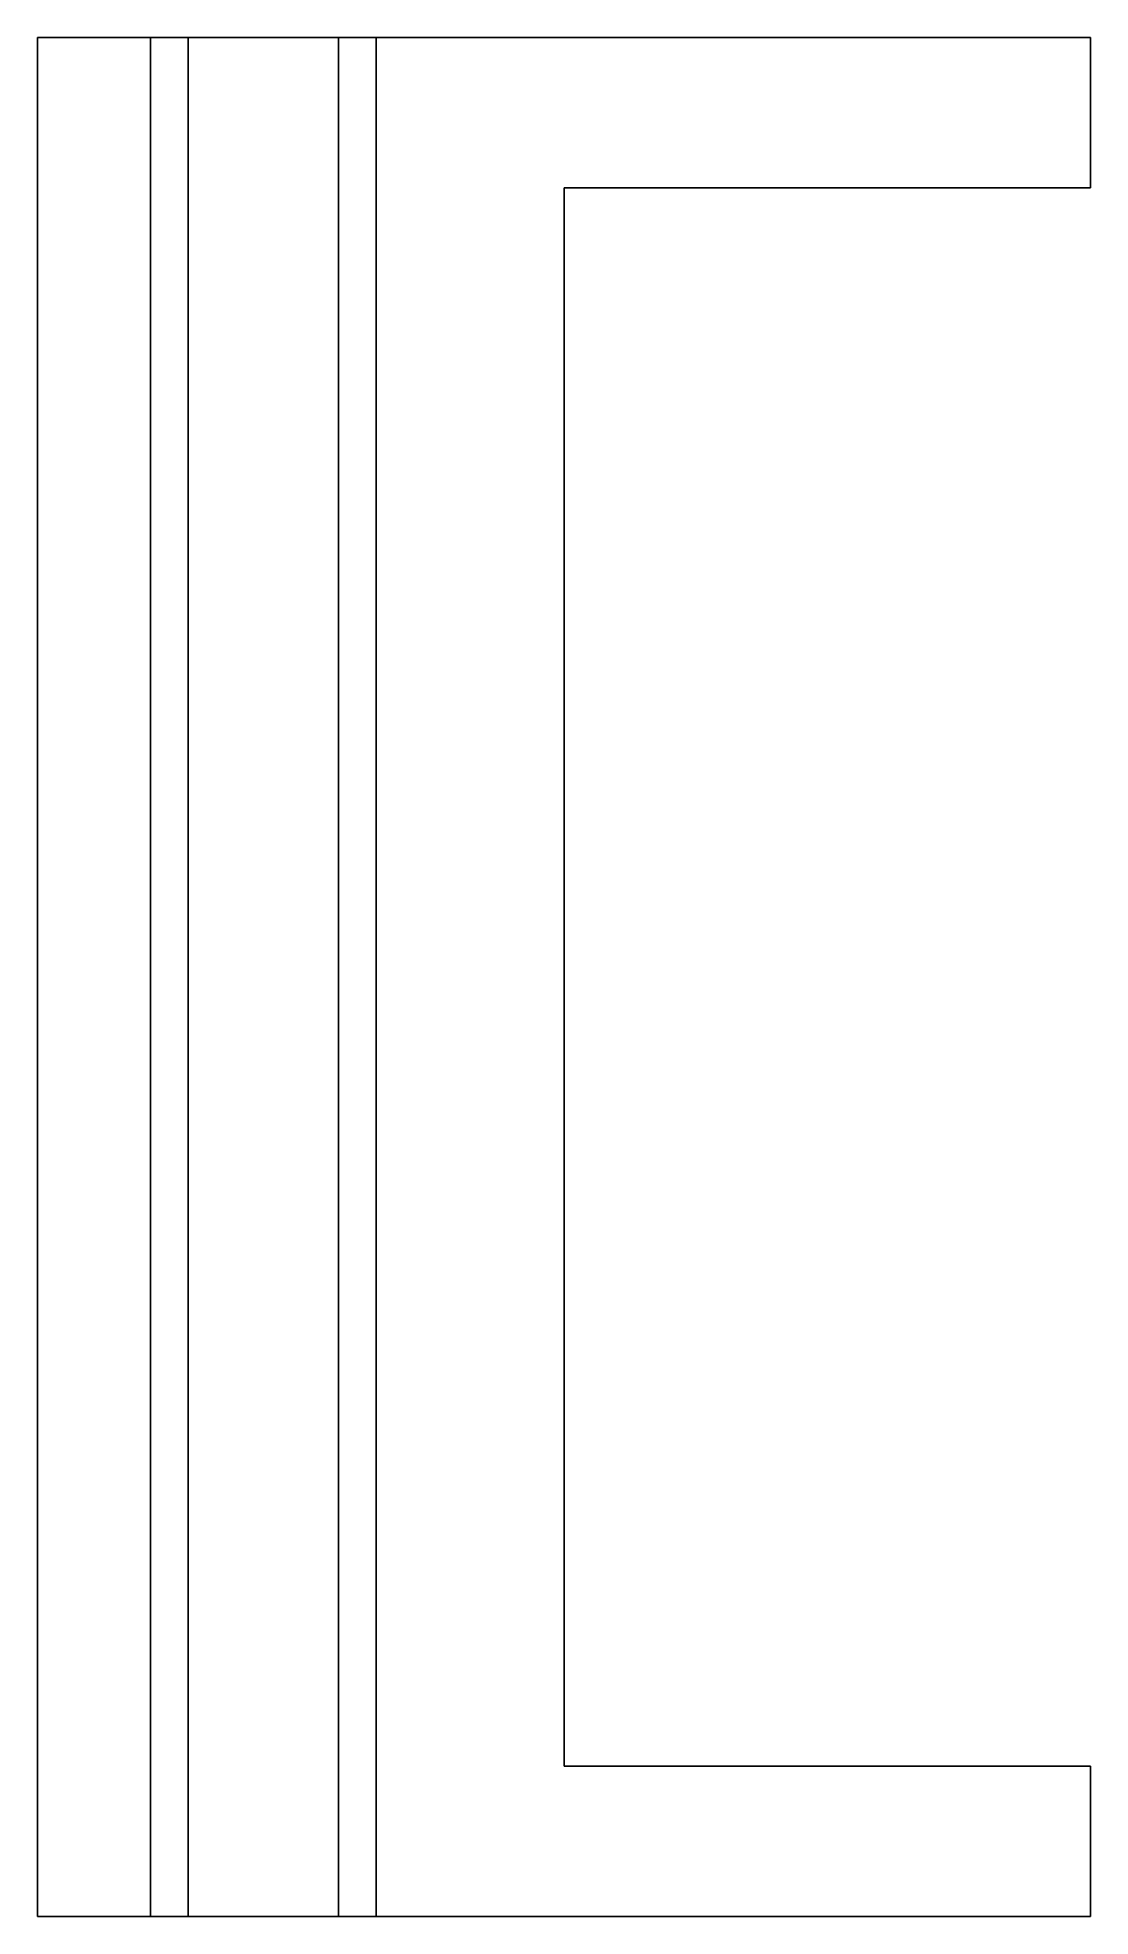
# Model space of a CAD drawing. Header units: metres. Extents: x -28 to 0, y -50 to 0.
import ezdxf

# ---------------------------------------------------------------- set-up
doc = ezdxf.new("R2010")
doc.units = ezdxf.units.M

msp = doc.modelspace()

# ---------------------------------------------------------------- linework, layer by layer
for points in [[(-28, -50), (-28, -49), (-28, -48), (-28, -47), (-28, -46), (-28, -45), (-28, -44), (-28, -43), (-28, -42), (-28, -41), (-28, -40), (-28, -39), (-28, -38), (-28, -37), (-28, -36), (-28, -35), (-28, -34), (-28, -33), (-28, -32), (-28, -31), (-28, -30), (-28, -29), (-28, -28), (-28, -27), (-28, -26), (-28, -25), (-28, -24), (-28, -23), (-28, -22), (-28, -21), (-28, -20), (-28, -19), (-28, -18), (-28, -17), (-28, -16), (-28, -15), (-28, -14), (-28, -13), (-28, -12), (-28, -11), (-28, -10), (-28, -9), (-28, -8), (-28, -7), (-28, -6), (-28, -5), (-28, -4), (-28, -3), (-28, -2), (-28, -1), (-28, 0)], [(-26.714, 0), (-26.762, 0), (-26.81, 0), (-26.858, 0), (-26.905, 0), (-26.95, 0), (-26.995, 0), (-27.04, 0), (-27.082, 0), (-27.123, 0), (-27.165, 0), (-27.206, 0), (-27.244, 0), (-27.283, 0), (-27.321, 0), (-27.357, 0), (-27.392, 0), (-27.427, 0), (-27.461, 0), (-27.493, 0), (-27.524, 0), (-27.556, 0), (-27.586, 0), (-27.613, 0), (-27.641, 0), (-27.669, 0), (-27.694, 0), (-27.718, 0), (-27.743, 0), (-27.765, 0), (-27.786, 0), (-27.807, 0), (-27.828, 0), (-27.845, 0), (-27.862, 0), (-27.879, 0), (-27.895, 0), (-27.908, 0), (-27.922, 0), (-27.935, 0), (-27.946, 0), (-27.955, 0), (-27.965, 0), (-27.974, 0), (-27.979, 0), (-27.985, 0), (-27.991, 0), (-27.994, 0), (-27.996, 0), (-27.998, 0), (-28, 0)], [(-26.714, 0), (-26.65, 0), (-26.586, 0), (-26.522, 0), (-26.46, 0), (-26.4, 0), (-26.34, 0), (-26.281, 0), (-26.224, 0), (-26.169, 0), (-26.113, 0), (-26.059, 0), (-26.008, 0), (-25.957, 0), (-25.905, 0), (-25.857, 0), (-25.811, 0), (-25.764, 0), (-25.718, 0), (-25.676, 0), (-25.634, 0), (-25.592, 0), (-25.553, 0), (-25.515, 0), (-25.478, 0), (-25.441, 0), (-25.408, 0), (-25.376, 0), (-25.343, 0), (-25.313, 0), (-25.285, 0), (-25.257, 0), (-25.23, 0), (-25.206, 0), (-25.184, 0), (-25.161, 0), (-25.14, 0), (-25.122, 0), (-25.104, 0), (-25.087, 0), (-25.073, 0), (-25.06, 0), (-25.047, 0), (-25.035, 0), (-25.028, 0), (-25.02, 0), (-25.012, 0), (-25.008, 0), (-25.005, 0), (-25.003, 0), (-25, 0)], [(-25, -50), (-25, -49), (-25, -48), (-25, -47), (-25, -46), (-25, -45), (-25, -44), (-25, -43), (-25, -42), (-25, -41), (-25, -40), (-25, -39), (-25, -38), (-25, -37), (-25, -36), (-25, -35), (-25, -34), (-25, -33), (-25, -32), (-25, -31), (-25, -30), (-25, -29), (-25, -28), (-25, -27), (-25, -26), (-25, -25), (-25, -24), (-25, -23), (-25, -22), (-25, -21), (-25, -20), (-25, -19), (-25, -18), (-25, -17), (-25, -16), (-25, -15), (-25, -14), (-25, -13), (-25, -12), (-25, -11), (-25, -10), (-25, -9), (-25, -8), (-25, -7), (-25, -6), (-25, -5), (-25, -4), (-25, -3), (-25, -2), (-25, -1), (-25, 0)], [(-25, 0), (-24.98, 0), (-24.96, 0), (-24.94, 0), (-24.92, 0), (-24.9, 0), (-24.88, 0), (-24.86, 0), (-24.84, 0), (-24.82, 0), (-24.8, 0), (-24.78, 0), (-24.76, 0), (-24.74, 0), (-24.72, 0), (-24.7, 0), (-24.68, 0), (-24.66, 0), (-24.64, 0), (-24.62, 0), (-24.6, 0), (-24.58, 0), (-24.56, 0), (-24.54, 0), (-24.52, 0), (-24.5, 0), (-24.48, 0), (-24.46, 0), (-24.44, 0), (-24.42, 0), (-24.4, 0), (-24.38, 0), (-24.36, 0), (-24.34, 0), (-24.32, 0), (-24.3, 0), (-24.28, 0), (-24.26, 0), (-24.24, 0), (-24.22, 0), (-24.2, 0), (-24.18, 0), (-24.16, 0), (-24.14, 0), (-24.12, 0), (-24.1, 0), (-24.08, 0), (-24.06, 0), (-24.04, 0), (-24.02, 0), (-24, 0)], [(-20, 0), (-20.08, 0), (-20.16, 0), (-20.24, 0), (-20.32, 0), (-20.4, 0), (-20.48, 0), (-20.56, 0), (-20.64, 0), (-20.72, 0), (-20.8, 0), (-20.88, 0), (-20.96, 0), (-21.04, 0), (-21.12, 0), (-21.2, 0), (-21.28, 0), (-21.36, 0), (-21.44, 0), (-21.52, 0), (-21.6, 0), (-21.68, 0), (-21.76, 0), (-21.84, 0), (-21.92, 0), (-22, 0), (-22.08, 0), (-22.16, 0), (-22.24, 0), (-22.32, 0), (-22.4, 0), (-22.48, 0), (-22.56, 0), (-22.64, 0), (-22.72, 0), (-22.8, 0), (-22.88, 0), (-22.96, 0), (-23.04, 0), (-23.12, 0), (-23.2, 0), (-23.28, 0), (-23.36, 0), (-23.44, 0), (-23.52, 0), (-23.6, 0), (-23.68, 0), (-23.76, 0), (-23.84, 0), (-23.92, 0), (-24, 0)], [(-24, 0), (-24, -1), (-24, -2), (-24, -3), (-24, -4), (-24, -5), (-24, -6), (-24, -7), (-24, -8), (-24, -9), (-24, -10), (-24, -11), (-24, -12), (-24, -13), (-24, -14), (-24, -15), (-24, -16), (-24, -17), (-24, -18), (-24, -19), (-24, -20), (-24, -21), (-24, -22), (-24, -23), (-24, -24), (-24, -25), (-24, -26), (-24, -27), (-24, -28), (-24, -29), (-24, -30), (-24, -31), (-24, -32), (-24, -33), (-24, -34), (-24, -35), (-24, -36), (-24, -37), (-24, -38), (-24, -39), (-24, -40), (-24, -41), (-24, -42), (-24, -43), (-24, -44), (-24, -45), (-24, -46), (-24, -47), (-24, -48), (-24, -49), (-24, -50)], [(-20, -50), (-20, -49), (-20, -48), (-20, -47), (-20, -46), (-20, -45), (-20, -44), (-20, -43), (-20, -42), (-20, -41), (-20, -40), (-20, -39), (-20, -38), (-20, -37), (-20, -36), (-20, -35), (-20, -34), (-20, -33), (-20, -32), (-20, -31), (-20, -30), (-20, -29), (-20, -28), (-20, -27), (-20, -26), (-20, -25), (-20, -24), (-20, -23), (-20, -22), (-20, -21), (-20, -20), (-20, -19), (-20, -18), (-20, -17), (-20, -16), (-20, -15), (-20, -14), (-20, -13), (-20, -12), (-20, -11), (-20, -10), (-20, -9), (-20, -8), (-20, -7), (-20, -6), (-20, -5), (-20, -4), (-20, -3), (-20, -2), (-20, -1), (-20, 0)], [(-20, 0), (-19.98, 0), (-19.96, 0), (-19.94, 0), (-19.92, 0), (-19.9, 0), (-19.88, 0), (-19.86, 0), (-19.84, 0), (-19.82, 0), (-19.8, 0), (-19.78, 0), (-19.76, 0), (-19.74, 0), (-19.72, 0), (-19.7, 0), (-19.68, 0), (-19.66, 0), (-19.64, 0), (-19.62, 0), (-19.6, 0), (-19.58, 0), (-19.56, 0), (-19.54, 0), (-19.52, 0), (-19.5, 0), (-19.48, 0), (-19.46, 0), (-19.44, 0), (-19.42, 0), (-19.4, 0), (-19.38, 0), (-19.36, 0), (-19.34, 0), (-19.32, 0), (-19.3, 0), (-19.28, 0), (-19.26, 0), (-19.24, 0), (-19.22, 0), (-19.2, 0), (-19.18, 0), (-19.16, 0), (-19.14, 0), (-19.12, 0), (-19.1, 0), (-19.08, 0), (-19.06, 0), (-19.04, 0), (-19.02, 0), (-19, 0)], [(-19, 0), (-19, -1), (-19, -2), (-19, -3), (-19, -4), (-19, -5), (-19, -6), (-19, -7), (-19, -8), (-19, -9), (-19, -10), (-19, -11), (-19, -12), (-19, -13), (-19, -14), (-19, -15), (-19, -16), (-19, -17), (-19, -18), (-19, -19), (-19, -20), (-19, -21), (-19, -22), (-19, -23), (-19, -24), (-19, -25), (-19, -26), (-19, -27), (-19, -28), (-19, -29), (-19, -30), (-19, -31), (-19, -32), (-19, -33), (-19, -34), (-19, -35), (-19, -36), (-19, -37), (-19, -38), (-19, -39), (-19, -40), (-19, -41), (-19, -42), (-19, -43), (-19, -44), (-19, -45), (-19, -46), (-19, -47), (-19, -48), (-19, -49), (-19, -50)], [(-19, 0), (-18.986, 0), (-18.972, 0), (-18.958, 0), (-18.932, 0), (-18.89, 0), (-18.848, 0), (-18.805, 0), (-18.74, 0), (-18.67, 0), (-18.601, 0), (-18.524, 0), (-18.427, 0), (-18.331, 0), (-18.235, 0), (-18.121, 0), (-17.999, 0), (-17.878, 0), (-17.753, 0), (-17.608, 0), (-17.462, 0), (-17.317, 0), (-17.159, 0), (-16.992, 0), (-16.824, 0), (-16.657, 0), (-16.47, 0), (-16.282, 0), (-16.095, 0), (-15.9, 0), (-15.695, 0), (-15.49, 0), (-15.286, 0), (-15.068, 0), (-14.848, 0), (-14.628, 0), (-14.405, 0), (-14.173, 0), (-13.941, 0), (-13.709, 0), (-13.47, 0), (-13.228, 0), (-12.987, 0), (-12.745, 0), (-12.497, 0), (-12.249, 0), (-12.002, 0), (-11.752, 0), (-11.502, 0), (-11.251, 0), (-11, 0)], [(-5, 0), (-5.12, 0), (-5.24, 0), (-5.36, 0), (-5.48, 0), (-5.6, 0), (-5.72, 0), (-5.84, 0), (-5.96, 0), (-6.08, 0), (-6.2, 0), (-6.32, 0), (-6.44, 0), (-6.56, 0), (-6.68, 0), (-6.8, 0), (-6.92, 0), (-7.04, 0), (-7.16, 0), (-7.28, 0), (-7.4, 0), (-7.52, 0), (-7.64, 0), (-7.76, 0), (-7.88, 0), (-8, 0), (-8.12, 0), (-8.24, 0), (-8.36, 0), (-8.48, 0), (-8.6, 0), (-8.72, 0), (-8.84, 0), (-8.96, 0), (-9.08, 0), (-9.2, 0), (-9.32, 0), (-9.44, 0), (-9.56, 0), (-9.68, 0), (-9.8, 0), (-9.92, 0), (-10.04, 0), (-10.16, 0), (-10.28, 0), (-10.4, 0), (-10.52, 0), (-10.64, 0), (-10.76, 0), (-10.88, 0), (-11, 0)], [(0, 0), (-0.009, 0), (-0.018, 0), (-0.026, 0), (-0.043, 0), (-0.069, 0), (-0.095, 0), (-0.122, 0), (-0.163, 0), (-0.206, 0), (-0.25, 0), (-0.298, 0), (-0.358, 0), (-0.418, 0), (-0.478, 0), (-0.549, 0), (-0.625, 0), (-0.701, 0), (-0.779, 0), (-0.87, 0), (-0.961, 0), (-1.052, 0), (-1.151, 0), (-1.255, 0), (-1.36, 0), (-1.464, 0), (-1.582, 0), (-1.699, 0), (-1.816, 0), (-1.937, 0), (-2.065, 0), (-2.194, 0), (-2.322, 0), (-2.458, 0), (-2.595, 0), (-2.732, 0), (-2.872, 0), (-3.017, 0), (-3.162, 0), (-3.307, 0), (-3.456, 0), (-3.607, 0), (-3.758, 0), (-3.91, 0), (-4.064, 0), (-4.219, 0), (-4.374, 0), (-4.53, 0), (-4.686, 0), (-4.843, 0), (-5, 0)], [(0, -4), (0, -3.92), (0, -3.84), (0, -3.76), (0, -3.68), (0, -3.6), (0, -3.52), (0, -3.44), (0, -3.36), (0, -3.28), (0, -3.2), (0, -3.12), (0, -3.04), (0, -2.96), (0, -2.88), (0, -2.8), (0, -2.72), (0, -2.64), (0, -2.56), (0, -2.48), (0, -2.4), (0, -2.32), (0, -2.24), (0, -2.16), (0, -2.08), (0, -2), (0, -1.92), (0, -1.84), (0, -1.76), (0, -1.68), (0, -1.6), (0, -1.52), (0, -1.44), (0, -1.36), (0, -1.28), (0, -1.2), (0, -1.12), (0, -1.04), (0, -0.96), (0, -0.88), (0, -0.8), (0, -0.72), (0, -0.64), (0, -0.56), (0, -0.48), (0, -0.4), (0, -0.32), (0, -0.24), (0, -0.16), (0, -0.08), (0, 0)], [(-11, -4), (-11.061, -4), (-11.123, -4), (-11.184, -4), (-11.246, -4), (-11.307, -4), (-11.369, -4), (-11.43, -4), (-11.492, -4), (-11.553, -4), (-11.614, -4), (-11.676, -4), (-11.737, -4), (-11.798, -4), (-11.859, -4), (-11.92, -4), (-11.981, -4), (-12.043, -4), (-12.104, -4), (-12.164, -4), (-12.225, -4), (-12.286, -4), (-12.347, -4), (-12.407, -4), (-12.468, -4), (-12.528, -4), (-12.588, -4), (-12.649, -4), (-12.709, -4), (-12.769, -4), (-12.829, -4), (-12.888, -4), (-12.948, -4), (-13.008, -4), (-13.067, -4), (-13.127, -4), (-13.186, -4), (-13.245, -4), (-13.304, -4), (-13.363, -4), (-13.421, -4), (-13.48, -4), (-13.538, -4), (-13.597, -4), (-13.655, -4), (-13.713, -4), (-13.77, -4), (-13.828, -4), (-13.885, -4), (-13.943, -4), (-14, -4)], [(-14, -4), (-14, -4.84), (-14, -5.68), (-14, -6.52), (-14, -7.36), (-14, -8.2), (-14, -9.04), (-14, -9.88), (-14, -10.72), (-14, -11.56), (-14, -12.4), (-14, -13.24), (-14, -14.08), (-14, -14.92), (-14, -15.76), (-14, -16.6), (-14, -17.44), (-14, -18.28), (-14, -19.12), (-14, -19.96), (-14, -20.8), (-14, -21.64), (-14, -22.48), (-14, -23.32), (-14, -24.16), (-14, -25), (-14, -25.84), (-14, -26.68), (-14, -27.52), (-14, -28.36), (-14, -29.2), (-14, -30.04), (-14, -30.88), (-14, -31.72), (-14, -32.56), (-14, -33.4), (-14, -34.24), (-14, -35.08), (-14, -35.92), (-14, -36.76), (-14, -37.6), (-14, -38.44), (-14, -39.28), (-14, -40.12), (-14, -40.96), (-14, -41.8), (-14, -42.64), (-14, -43.48), (-14, -44.32), (-14, -45.16), (-14, -46)], [(-5, -4), (-5.12, -4), (-5.24, -4), (-5.36, -4), (-5.48, -4), (-5.6, -4), (-5.72, -4), (-5.84, -4), (-5.96, -4), (-6.08, -4), (-6.2, -4), (-6.32, -4), (-6.44, -4), (-6.56, -4), (-6.68, -4), (-6.8, -4), (-6.92, -4), (-7.04, -4), (-7.16, -4), (-7.28, -4), (-7.4, -4), (-7.52, -4), (-7.64, -4), (-7.76, -4), (-7.88, -4), (-8, -4), (-8.12, -4), (-8.24, -4), (-8.36, -4), (-8.48, -4), (-8.6, -4), (-8.72, -4), (-8.84, -4), (-8.96, -4), (-9.08, -4), (-9.2, -4), (-9.32, -4), (-9.44, -4), (-9.56, -4), (-9.68, -4), (-9.8, -4), (-9.92, -4), (-10.04, -4), (-10.16, -4), (-10.28, -4), (-10.4, -4), (-10.52, -4), (-10.64, -4), (-10.76, -4), (-10.88, -4), (-11, -4)], [(0, -4), (-0.009, -4), (-0.018, -4), (-0.026, -4), (-0.043, -4), (-0.069, -4), (-0.095, -4), (-0.122, -4), (-0.163, -4), (-0.206, -4), (-0.25, -4), (-0.298, -4), (-0.358, -4), (-0.418, -4), (-0.478, -4), (-0.549, -4), (-0.625, -4), (-0.701, -4), (-0.779, -4), (-0.87, -4), (-0.961, -4), (-1.052, -4), (-1.151, -4), (-1.255, -4), (-1.36, -4), (-1.464, -4), (-1.582, -4), (-1.699, -4), (-1.816, -4), (-1.937, -4), (-2.065, -4), (-2.194, -4), (-2.322, -4), (-2.458, -4), (-2.595, -4), (-2.732, -4), (-2.872, -4), (-3.017, -4), (-3.162, -4), (-3.307, -4), (-3.456, -4), (-3.607, -4), (-3.758, -4), (-3.91, -4), (-4.064, -4), (-4.219, -4), (-4.374, -4), (-4.53, -4), (-4.686, -4), (-4.843, -4), (-5, -4)], [(-14, -46), (-13.943, -46), (-13.885, -46), (-13.828, -46), (-13.77, -46), (-13.713, -46), (-13.655, -46), (-13.597, -46), (-13.538, -46), (-13.48, -46), (-13.421, -46), (-13.363, -46), (-13.304, -46), (-13.245, -46), (-13.186, -46), (-13.127, -46), (-13.067, -46), (-13.008, -46), (-12.948, -46), (-12.888, -46), (-12.829, -46), (-12.769, -46), (-12.709, -46), (-12.649, -46), (-12.588, -46), (-12.528, -46), (-12.468, -46), (-12.407, -46), (-12.347, -46), (-12.286, -46), (-12.225, -46), (-12.164, -46), (-12.104, -46), (-12.043, -46), (-11.981, -46), (-11.92, -46), (-11.859, -46), (-11.798, -46), (-11.737, -46), (-11.676, -46), (-11.614, -46), (-11.553, -46), (-11.492, -46), (-11.43, -46), (-11.369, -46), (-11.307, -46), (-11.246, -46), (-11.184, -46), (-11.123, -46), (-11.061, -46), (-11, -46)], [(-5, -46), (-5.12, -46), (-5.24, -46), (-5.36, -46), (-5.48, -46), (-5.6, -46), (-5.72, -46), (-5.84, -46), (-5.96, -46), (-6.08, -46), (-6.2, -46), (-6.32, -46), (-6.44, -46), (-6.56, -46), (-6.68, -46), (-6.8, -46), (-6.92, -46), (-7.04, -46), (-7.16, -46), (-7.28, -46), (-7.4, -46), (-7.52, -46), (-7.64, -46), (-7.76, -46), (-7.88, -46), (-8, -46), (-8.12, -46), (-8.24, -46), (-8.36, -46), (-8.48, -46), (-8.6, -46), (-8.72, -46), (-8.84, -46), (-8.96, -46), (-9.08, -46), (-9.2, -46), (-9.32, -46), (-9.44, -46), (-9.56, -46), (-9.68, -46), (-9.8, -46), (-9.92, -46), (-10.04, -46), (-10.16, -46), (-10.28, -46), (-10.4, -46), (-10.52, -46), (-10.64, -46), (-10.76, -46), (-10.88, -46), (-11, -46)], [(0, -46), (-0.009, -46), (-0.018, -46), (-0.026, -46), (-0.043, -46), (-0.069, -46), (-0.095, -46), (-0.122, -46), (-0.163, -46), (-0.206, -46), (-0.25, -46), (-0.298, -46), (-0.358, -46), (-0.418, -46), (-0.478, -46), (-0.549, -46), (-0.625, -46), (-0.701, -46), (-0.779, -46), (-0.87, -46), (-0.961, -46), (-1.052, -46), (-1.151, -46), (-1.255, -46), (-1.36, -46), (-1.464, -46), (-1.582, -46), (-1.699, -46), (-1.816, -46), (-1.937, -46), (-2.065, -46), (-2.194, -46), (-2.322, -46), (-2.458, -46), (-2.595, -46), (-2.732, -46), (-2.872, -46), (-3.017, -46), (-3.162, -46), (-3.307, -46), (-3.456, -46), (-3.607, -46), (-3.758, -46), (-3.91, -46), (-4.064, -46), (-4.219, -46), (-4.374, -46), (-4.53, -46), (-4.686, -46), (-4.843, -46), (-5, -46)], [(0, -50), (0, -49.92), (0, -49.84), (0, -49.76), (0, -49.68), (0, -49.6), (0, -49.52), (0, -49.44), (0, -49.36), (0, -49.28), (0, -49.2), (0, -49.12), (0, -49.04), (0, -48.96), (0, -48.88), (0, -48.8), (0, -48.72), (0, -48.64), (0, -48.56), (0, -48.48), (0, -48.4), (0, -48.32), (0, -48.24), (0, -48.16), (0, -48.08), (0, -48), (0, -47.92), (0, -47.84), (0, -47.76), (0, -47.68), (0, -47.6), (0, -47.52), (0, -47.44), (0, -47.36), (0, -47.28), (0, -47.2), (0, -47.12), (0, -47.04), (0, -46.96), (0, -46.88), (0, -46.8), (0, -46.72), (0, -46.64), (0, -46.56), (0, -46.48), (0, -46.4), (0, -46.32), (0, -46.24), (0, -46.16), (0, -46.08), (0, -46)], [(-26.714, -50), (-26.762, -50), (-26.81, -50), (-26.858, -50), (-26.905, -50), (-26.95, -50), (-26.995, -50), (-27.04, -50), (-27.082, -50), (-27.123, -50), (-27.165, -50), (-27.206, -50), (-27.244, -50), (-27.283, -50), (-27.321, -50), (-27.357, -50), (-27.392, -50), (-27.427, -50), (-27.461, -50), (-27.493, -50), (-27.524, -50), (-27.556, -50), (-27.586, -50), (-27.613, -50), (-27.641, -50), (-27.669, -50), (-27.694, -50), (-27.718, -50), (-27.743, -50), (-27.765, -50), (-27.786, -50), (-27.807, -50), (-27.828, -50), (-27.845, -50), (-27.862, -50), (-27.879, -50), (-27.895, -50), (-27.908, -50), (-27.922, -50), (-27.935, -50), (-27.946, -50), (-27.955, -50), (-27.965, -50), (-27.974, -50), (-27.979, -50), (-27.985, -50), (-27.991, -50), (-27.994, -50), (-27.996, -50), (-27.998, -50), (-28, -50)], [(-25, -50), (-25.003, -50), (-25.005, -50), (-25.008, -50), (-25.012, -50), (-25.02, -50), (-25.028, -50), (-25.035, -50), (-25.047, -50), (-25.06, -50), (-25.073, -50), (-25.087, -50), (-25.104, -50), (-25.122, -50), (-25.14, -50), (-25.161, -50), (-25.184, -50), (-25.206, -50), (-25.23, -50), (-25.257, -50), (-25.285, -50), (-25.313, -50), (-25.343, -50), (-25.376, -50), (-25.408, -50), (-25.441, -50), (-25.478, -50), (-25.515, -50), (-25.553, -50), (-25.592, -50), (-25.634, -50), (-25.676, -50), (-25.718, -50), (-25.764, -50), (-25.811, -50), (-25.857, -50), (-25.905, -50), (-25.957, -50), (-26.008, -50), (-26.059, -50), (-26.113, -50), (-26.169, -50), (-26.224, -50), (-26.281, -50), (-26.34, -50), (-26.4, -50), (-26.46, -50), (-26.522, -50), (-26.586, -50), (-26.65, -50), (-26.714, -50)], [(-24, -50), (-24.02, -50), (-24.04, -50), (-24.06, -50), (-24.08, -50), (-24.1, -50), (-24.12, -50), (-24.14, -50), (-24.16, -50), (-24.18, -50), (-24.2, -50), (-24.22, -50), (-24.24, -50), (-24.26, -50), (-24.28, -50), (-24.3, -50), (-24.32, -50), (-24.34, -50), (-24.36, -50), (-24.38, -50), (-24.4, -50), (-24.42, -50), (-24.44, -50), (-24.46, -50), (-24.48, -50), (-24.5, -50), (-24.52, -50), (-24.54, -50), (-24.56, -50), (-24.58, -50), (-24.6, -50), (-24.62, -50), (-24.64, -50), (-24.66, -50), (-24.68, -50), (-24.7, -50), (-24.72, -50), (-24.74, -50), (-24.76, -50), (-24.78, -50), (-24.8, -50), (-24.82, -50), (-24.84, -50), (-24.86, -50), (-24.88, -50), (-24.9, -50), (-24.92, -50), (-24.94, -50), (-24.96, -50), (-24.98, -50), (-25, -50)], [(-20, -50), (-20.08, -50), (-20.16, -50), (-20.24, -50), (-20.32, -50), (-20.4, -50), (-20.48, -50), (-20.56, -50), (-20.64, -50), (-20.72, -50), (-20.8, -50), (-20.88, -50), (-20.96, -50), (-21.04, -50), (-21.12, -50), (-21.2, -50), (-21.28, -50), (-21.36, -50), (-21.44, -50), (-21.52, -50), (-21.6, -50), (-21.68, -50), (-21.76, -50), (-21.84, -50), (-21.92, -50), (-22, -50), (-22.08, -50), (-22.16, -50), (-22.24, -50), (-22.32, -50), (-22.4, -50), (-22.48, -50), (-22.56, -50), (-22.64, -50), (-22.72, -50), (-22.8, -50), (-22.88, -50), (-22.96, -50), (-23.04, -50), (-23.12, -50), (-23.2, -50), (-23.28, -50), (-23.36, -50), (-23.44, -50), (-23.52, -50), (-23.6, -50), (-23.68, -50), (-23.76, -50), (-23.84, -50), (-23.92, -50), (-24, -50)], [(-19, -50), (-19.02, -50), (-19.04, -50), (-19.06, -50), (-19.08, -50), (-19.1, -50), (-19.12, -50), (-19.14, -50), (-19.16, -50), (-19.18, -50), (-19.2, -50), (-19.22, -50), (-19.24, -50), (-19.26, -50), (-19.28, -50), (-19.3, -50), (-19.32, -50), (-19.34, -50), (-19.36, -50), (-19.38, -50), (-19.4, -50), (-19.42, -50), (-19.44, -50), (-19.46, -50), (-19.48, -50), (-19.5, -50), (-19.52, -50), (-19.54, -50), (-19.56, -50), (-19.58, -50), (-19.6, -50), (-19.62, -50), (-19.64, -50), (-19.66, -50), (-19.68, -50), (-19.7, -50), (-19.72, -50), (-19.74, -50), (-19.76, -50), (-19.78, -50), (-19.8, -50), (-19.82, -50), (-19.84, -50), (-19.86, -50), (-19.88, -50), (-19.9, -50), (-19.92, -50), (-19.94, -50), (-19.96, -50), (-19.98, -50), (-20, -50)], [(-11, -50), (-11.251, -50), (-11.502, -50), (-11.752, -50), (-12.002, -50), (-12.249, -50), (-12.497, -50), (-12.745, -50), (-12.987, -50), (-13.228, -50), (-13.47, -50), (-13.709, -50), (-13.941, -50), (-14.173, -50), (-14.405, -50), (-14.628, -50), (-14.848, -50), (-15.068, -50), (-15.286, -50), (-15.49, -50), (-15.695, -50), (-15.9, -50), (-16.095, -50), (-16.282, -50), (-16.47, -50), (-16.657, -50), (-16.824, -50), (-16.992, -50), (-17.159, -50), (-17.317, -50), (-17.462, -50), (-17.608, -50), (-17.753, -50), (-17.878, -50), (-17.999, -50), (-18.121, -50), (-18.235, -50), (-18.331, -50), (-18.427, -50), (-18.524, -50), (-18.601, -50), (-18.67, -50), (-18.74, -50), (-18.805, -50), (-18.848, -50), (-18.89, -50), (-18.932, -50), (-18.958, -50), (-18.972, -50), (-18.986, -50), (-19, -50)], [(-5, -50), (-5.12, -50), (-5.24, -50), (-5.36, -50), (-5.48, -50), (-5.6, -50), (-5.72, -50), (-5.84, -50), (-5.96, -50), (-6.08, -50), (-6.2, -50), (-6.32, -50), (-6.44, -50), (-6.56, -50), (-6.68, -50), (-6.8, -50), (-6.92, -50), (-7.04, -50), (-7.16, -50), (-7.28, -50), (-7.4, -50), (-7.52, -50), (-7.64, -50), (-7.76, -50), (-7.88, -50), (-8, -50), (-8.12, -50), (-8.24, -50), (-8.36, -50), (-8.48, -50), (-8.6, -50), (-8.72, -50), (-8.84, -50), (-8.96, -50), (-9.08, -50), (-9.2, -50), (-9.32, -50), (-9.44, -50), (-9.56, -50), (-9.68, -50), (-9.8, -50), (-9.92, -50), (-10.04, -50), (-10.16, -50), (-10.28, -50), (-10.4, -50), (-10.52, -50), (-10.64, -50), (-10.76, -50), (-10.88, -50), (-11, -50)], [(0, -50), (-0.009, -50), (-0.018, -50), (-0.026, -50), (-0.043, -50), (-0.069, -50), (-0.095, -50), (-0.122, -50), (-0.163, -50), (-0.206, -50), (-0.25, -50), (-0.298, -50), (-0.358, -50), (-0.418, -50), (-0.478, -50), (-0.549, -50), (-0.625, -50), (-0.701, -50), (-0.779, -50), (-0.87, -50), (-0.961, -50), (-1.052, -50), (-1.151, -50), (-1.255, -50), (-1.36, -50), (-1.464, -50), (-1.582, -50), (-1.699, -50), (-1.816, -50), (-1.937, -50), (-2.065, -50), (-2.194, -50), (-2.322, -50), (-2.458, -50), (-2.595, -50), (-2.732, -50), (-2.872, -50), (-3.017, -50), (-3.162, -50), (-3.307, -50), (-3.456, -50), (-3.607, -50), (-3.758, -50), (-3.91, -50), (-4.064, -50), (-4.219, -50), (-4.374, -50), (-4.53, -50), (-4.686, -50), (-4.843, -50), (-5, -50)]]:
    msp.add_lwpolyline(points)

doc.saveas('drawing.dxf')
